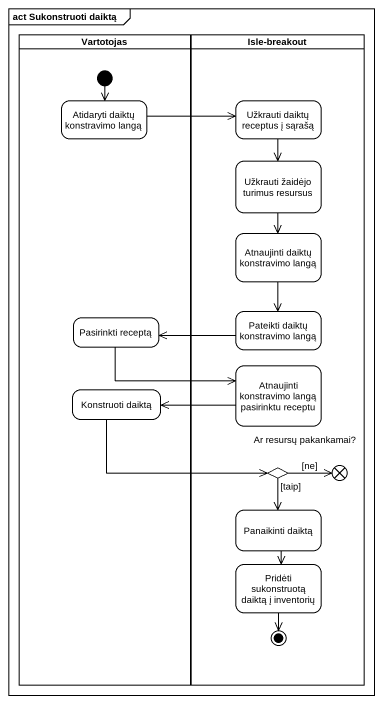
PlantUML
@startuml
mainframe act Sukonstruoti daiktą
hide empty description
state Vartotojas <<partition>> {
  state "Atidaryti daiktų konstravimo langą" as Atidaryti_daiktų
  state "Pasirinkti receptą" as Pasirinkti_receptą
  state "Konstruoti daiktą" as Konstruoti_daiktą
  [*] --> Atidaryti_daiktų
}
state "Isle-breakout" as Isle_breakout <<partition>> {
  state "Užkrauti daiktų receptus į sąrašą" as Užkrauti_daiktų_receptus_į
  state "Užkrauti žaidėjo turimus resursus" as Užkrauti_žaidėjo_turimus
  state "Atnaujinti daiktų konstravimo langą" as Atnaujinti_daiktų
  state "Pateikti daiktų konstravimo langą" as Pateikti_daiktų_konstravimo
  state "Atnaujinti konstravimo langą pasirinktu receptu" as Atnaujinti_konstravimo
  state "Ar resursų pakankamai?" as Ar_resursų_pakankamai <<choice>>
  state flowfinal1 <<end>>
  state "Panaikinti daiktą" as Panaikinti_daiktą
  state "Pridėti sukonstruotą daiktą į inventorių" as Pridėti_sukonstruotą_daiktą
  Pridėti_sukonstruotą_daiktą --> [*]
}
Atidaryti_daiktų -right-> Užkrauti_daiktų_receptus_į
Užkrauti_daiktų_receptus_į --> Užkrauti_žaidėjo_turimus
Užkrauti_žaidėjo_turimus --> Atnaujinti_daiktų
Atnaujinti_daiktų --> Pateikti_daiktų_konstravimo
Pasirinkti_receptą -right-> Atnaujinti_konstravimo
Pateikti_daiktų_konstravimo -left-> Pasirinkti_receptą
Konstruoti_daiktą -right-> Ar_resursų_pakankamai
Atnaujinti_konstravimo -left-> Konstruoti_daiktą
Ar_resursų_pakankamai -right-> flowfinal1 : [ne]
Ar_resursų_pakankamai --> Panaikinti_daiktą : [taip]
Panaikinti_daiktą --> Pridėti_sukonstruotą_daiktą
@enduml
